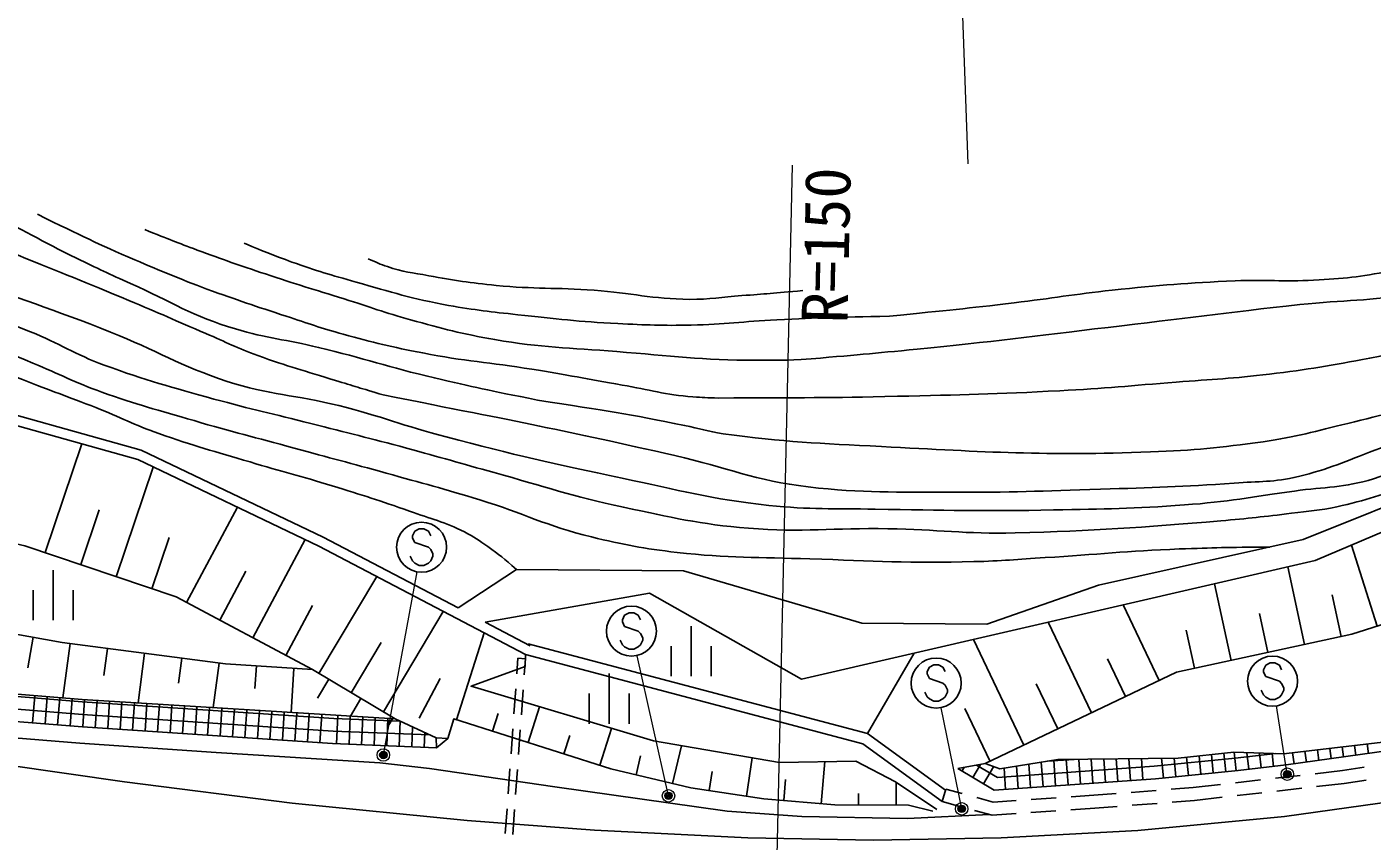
# Model space of a CAD drawing. Units: millimetres, scale not verified. Extents: x 40000 to 680000, y 20000 to 380000.
# Drawn here: x 87928 to 141692, y 273167 to 305713 of the extents above; entities that cross this region are included whole.
import ezdxf
from ezdxf.enums import TextEntityAlignment as Align

# ---------------------------------------------------------------- set-up
doc = ezdxf.new("R2010")
doc.units = ezdxf.units.MM
doc.header["$LTSCALE"] = 1000
doc.header["$PDMODE"] = 32
doc.header["$PDSIZE"] = 500
for name, color, linetype, lineweight in [('M-BGD', 7, 'Continuous', 25), ('M-STR-HTXT', 7, 'Continuous', 13), ('M-STR-STRC', 7, 'Continuous', 25)]:
    doc.layers.add(name, color=color, linetype=linetype, lineweight=lineweight)
doc.styles.add('ＭＳ ゴシック', font='')
doc.styles.get('ＭＳ ゴシック').set_extended_font_data('MS Gothic')

msp = doc.modelspace()

# ---------------------------------------------------------------- linework, layer by layer
at = {"layer": 'M-BGD'}
for p, q in [((88658, 284698), (90126, 289041)), ((91501, 283737), (92980, 288117)), ((90080, 284218), (90819, 286407)), ((94312, 282706), (96345, 286512)), ((92922, 283257), (93612, 285301)), ((96958, 281293), (99055, 285219)), ((141900, 281765), (140873, 284998)), ((88975, 284003), (88975, 282003)), ((95635, 282000), (96684, 283963)), ((138994, 281031), (138320, 284125)), ((99598, 279867), (101911, 283744)), ((136063, 280392), (135396, 283451)), ((88175, 283203), (88175, 282003)), ((89775, 283203), (89775, 282003)), ((140460, 281350), (140099, 283007)), ((98282, 280586), (99345, 282578)), ((102174, 278330), (104571, 282346)), ((133188, 279589), (131745, 282608)), ((108040, 280975), (106248, 281917)), ((114477, 281763), (114477, 279763)), ((130481, 278295), (128750, 281917)), ((137529, 280711), (137191, 282259)), ((88179, 281317), (87961, 280097)), ((105103, 278012), (106206, 281487)), ((127775, 277001), (125756, 281226)), ((134597, 280073), (134264, 281602)), ((89658, 281067), (89370, 278889)), ((91145, 280871), (91001, 279782)), ((92632, 280675), (92369, 278688)), ((100886, 279099), (102084, 281107)), ((113677, 280963), (113677, 279763)), ((115277, 280963), (115277, 279763)), ((123394, 280681), (121530, 277465)), ((94119, 280478), (93988, 279485)), ((95606, 280282), (95371, 278502)), ((97101, 280167), (97043, 279271)), ((107509, 279849), (107555, 280480)), ((107854, 280458), (107555, 280480)), ((107807, 279815), (107854, 280458)), ((131835, 278942), (131113, 280452)), ((98598, 280070), (98483, 278308)), ((99339, 280022), (102643, 278050)), ((99989, 279634), (99537, 278876)), ((103609, 278076), (104446, 279673)), ((111194, 279861), (111194, 277861)), ((90141, 278736), (85117, 279142)), ((107393, 278253), (107466, 279250)), ((107692, 278219), (107764, 279217)), ((110394, 279061), (110394, 277861)), ((111994, 279061), (111994, 277861)), ((129128, 277648), (128262, 279459)), ((90145, 278234), (85117, 278641)), ((88156, 277893), (88244, 278980)), ((88655, 277853), (88743, 278940)), ((89153, 277813), (89241, 278899)), ((89652, 277772), (89739, 278859)), ((100192, 278065), (90141, 278735)), ((90159, 277731), (90231, 278821)), ((90658, 277698), (90730, 278790)), ((91156, 277665), (91229, 278759)), ((91655, 277632), (91728, 278728)), ((92154, 277598), (92227, 278697)), ((92653, 277565), (92727, 278666)), ((93152, 277532), (93226, 278635)), ((93651, 277499), (93725, 278604)), ((94150, 277465), (94224, 278573)), ((94649, 277432), (94723, 278542)), ((95148, 277399), (95222, 278511)), ((101278, 278865), (100857, 278161)), ((107963, 277105), (108416, 278535)), ((100164, 277565), (90145, 278233)), ((95647, 277365), (95721, 278480)), ((96145, 277332), (96220, 278449)), ((96644, 277299), (96719, 278418)), ((97143, 277266), (97218, 278387)), ((97642, 277232), (97717, 278356)), ((98141, 277199), (98216, 278325)), ((98640, 277166), (98715, 278294)), ((99139, 277133), (99214, 278263)), ((99638, 277099), (99713, 278232)), ((102843, 277957), (100192, 278065)), ((100308, 277059), (100354, 278192)), ((100808, 277039), (100853, 278161)), ((101307, 277019), (101352, 278130)), ((101807, 276999), (101852, 278099)), ((102307, 276978), (102351, 278068)), ((102566, 278096), (102356, 277744)), ((106533, 277559), (106760, 278274)), ((126421, 276355), (125412, 278467)), ((104029, 277409), (100164, 277565)), ((102806, 276958), (102847, 277956)), ((103306, 276938), (103338, 277729)), ((103805, 276918), (103829, 277501)), ((107277, 276657), (107350, 277655)), ((107576, 276624), (107648, 277621)), ((110822, 276198), (111290, 277674)), ((104305, 276897), (104280, 277293)), ((104305, 276897), (104750, 277271)), ((109392, 276651), (109627, 277389)), ((113732, 275472), (114090, 276979)), ((140554, 276534), (140497, 276933)), ((141049, 276604), (140994, 276991)), ((141544, 276674), (141491, 277049)), ((112273, 275818), (112451, 276572)), ((116687, 274965), (116917, 276497)), ((129784, 276432), (128701, 276356)), ((129040, 275377), (128968, 276398)), ((129539, 275412), (129467, 276428)), ((130038, 275448), (129968, 276435)), ((130536, 275483), (130469, 276441)), ((131035, 275518), (130969, 276447)), ((131534, 275554), (131470, 276454)), ((132033, 275589), (131971, 276460)), ((132531, 275624), (132472, 276466)), ((136223, 276480), (132978, 276157)), ((133357, 275692), (133278, 276477)), ((133854, 275742), (133780, 276483)), ((134352, 275791), (134279, 276520)), ((134849, 275841), (134776, 276572)), ((135347, 275890), (135274, 276624)), ((135844, 275940), (135771, 276676)), ((136266, 275982), (136182, 276717)), ((137847, 276666), (136223, 276479)), ((136763, 276038), (136687, 276701)), ((137260, 276095), (137192, 276686)), ((137757, 276152), (137697, 276671)), ((138573, 276255), (138510, 276700)), ((139068, 276325), (139007, 276758)), ((139563, 276394), (139504, 276816)), ((140058, 276464), (140001, 276874)), ((107161, 275061), (107234, 276059)), ((107460, 275028), (107532, 276025)), ((115203, 275188), (115318, 275953)), ((119670, 274659), (119819, 276343)), ((125300, 275967), (125386, 276111)), ((125731, 275712), (126036, 276229)), ((126722, 275707), (125886, 276202)), ((126161, 275458), (126565, 276142)), ((132978, 276157), (126724, 275714)), ((127045, 275236), (126985, 276080)), ((127544, 275271), (127481, 276160)), ((128043, 275306), (127977, 276239)), ((128541, 275342), (128472, 276319)), ((140509, 275985), (139416, 275861)), ((141382, 276119), (140509, 275985)), ((118176, 274791), (118250, 275633)), ((122668, 274602), (122671, 275517)), ((134547, 275311), (133658, 275241)), ((135640, 275435), (134547, 275311)), ((137230, 275614), (136236, 275502)), ((138820, 275794), (137826, 275682)), ((138879, 275277), (137885, 275165)), ((140578, 275469), (139475, 275345)), ((141459, 275605), (140578, 275469)), ((121168, 274608), (121170, 275065)), ((124515, 274748), (124653, 275249)), ((125219, 274553), (124515, 274748)), ((125314, 275067), (124653, 275249)), ((126554, 274724), (125893, 274907)), ((127467, 274787), (126554, 274724)), ((129064, 274896), (128066, 274828)), ((130576, 275000), (129662, 274937)), ((131465, 275070), (130576, 275000)), ((133060, 275195), (132063, 275116)), ((134596, 274793), (133702, 274723)), ((135699, 274918), (134596, 274793)), ((137289, 275098), (136295, 274985)), ((107046, 273466), (107118, 274463)), ((107344, 273432), (107416, 274429)), ((126501, 274199), (125797, 274394)), ((127460, 274265), (126501, 274199)), ((129056, 274375), (128059, 274306)), ((130614, 274481), (129655, 274416)), ((131509, 274552), (130614, 274481)), ((133104, 274676), (132107, 274598))]:
    msp.add_line(p, q, dxfattribs=at)
for points in [[(105165, 282486), (107496, 284026), (114165, 283971), (121296, 281877), (126297, 281836), (130760, 283394), (138942, 285222), (150097, 289703), (154512, 292048), (158380, 294704), (160009, 296299), (160777, 297472), (163920, 299356), (166695, 303047), (166756, 303315)], [(167776, 303652), (167409, 302812), (166868, 301863), (164049, 298380), (161461, 296988), (160925, 295396), (159087, 293879), (155561, 292178), (155204, 291765), (153964, 290412), (151496, 289136), (144977, 286748), (139422, 284380), (118888, 279641), (112816, 283077), (106248, 281917)], [(105165, 282486), (99774, 285319), (92498, 288791), (85063, 290876), (81792, 291493)], [(107854, 280621), (99595, 284961), (92356, 288415), (84968, 290487), (81744, 291162)], [(126232, 276264), (133869, 279914), (140883, 281442), (146459, 283213), (151018, 285736), (155701, 291141)], [(80517, 282688), (89332, 281110), (95862, 280248), (99339, 280022), (93898, 282928), (87851, 284970), (81074, 286538)], [(124640, 275201), (121530, 277465), (107966, 281046)], [(124300, 274427), (122644, 275535), (121063, 276364), (118005, 276311), (112975, 277169), (105683, 279354), (107843, 280150), (107854, 280621)], [(124515, 274748), (121338, 277061), (107854, 280621)], [(104750, 277271), (104280, 277293), (102643, 278050), (90140, 278826), (85117, 279234), (80139, 279694), (80084, 279700)], [(79930, 278635), (80095, 278616), (85117, 278139), (90150, 277732), (100137, 277066), (104305, 276897)], [(126387, 274233), (123126, 274074), (118900, 274153), (115918, 274370), (109025, 275341), (104020, 276066), (102027, 276295), (95495, 276711), (90043, 277087), (84291, 277554), (79899, 277990), (79837, 277997)], [(104750, 277271), (104986, 278049), (111264, 276058), (114457, 275300), (117383, 274861), (120214, 274611), (123168, 274600), (124138, 274367)]]:
    msp.add_lwpolyline(points, dxfattribs=at)
msp.add_lwpolyline([(125133, 276066), (126592, 275204), (133030, 275660), (136342, 275990), (138253, 276209), (143029, 276884), (147483, 277615), (151921, 278509), (151814, 278837), (146739, 277855), (142918, 277216), (138145, 276657), (136165, 276717), (133944, 276485), (129126, 276424), (126811, 276052), (126232, 276264)], close=True, dxfattribs=at)
for points, knots in [([(108332, 290798), (111169, 290345), (111930, 290255), (114212, 289782), (114815, 289657), (115143, 289537), (115752, 289452), (118209, 289110), (119605, 289070), (122083, 288940), (126278, 288721), (128639, 288562), (132837, 288724), (134600, 288793), (135588, 288884), (137335, 289133), (138677, 289323), (139411, 289541), (140728, 289865), (142181, 290223), (142997, 290425), (144424, 290877), (145971, 291368), (146827, 291683), (148321, 292318), (150075, 293063), (151031, 293552), (152692, 294484), (154794, 295664), (155835, 296555), (157916, 297770), (159600, 298752), (160649, 299114), (162324, 300113), (164090, 301165), (164677, 301594), (166695, 303047)], [0, 0, 0, 0, 1, 1, 1, 2, 2, 2, 3, 3, 3, 4, 4, 4, 5, 5, 5, 6, 6, 6, 7, 7, 7, 8, 8, 8, 9, 9, 9, 10, 10, 10, 11, 11, 11, 12, 12, 12, 12]), ([(115569, 290879), (119028, 290886), (119927, 290885), (122719, 290948), (125255, 291006), (126676, 291038), (129209, 291169), (131030, 291264), (132047, 291370), (133865, 291514), (135319, 291629), (136138, 291656), (137586, 291832), (139162, 292024), (140040, 292177), (141600, 292477), (143839, 292908), (145120, 293068), (147302, 293733), (148884, 294216), (149730, 294610), (151253, 295257), (152525, 295798), (153261, 296065), (154463, 296748), (156216, 297742), (157049, 298541), (158780, 299572), (160184, 300408), (161022, 300785), (162444, 301591), (162971, 301890), (163139, 301984), (163791, 302361)], [0, 0, 0, 0, 1, 1, 1, 2, 2, 2, 3, 3, 3, 4, 4, 4, 5, 5, 5, 6, 6, 6, 7, 7, 7, 8, 8, 8, 9, 9, 9, 10, 10, 10, 11, 11, 11, 11]), ([(118869, 292413), (121118, 292599), (121701, 292655), (123514, 292832), (126500, 293124), (128166, 293354), (131147, 293701), (134140, 294050), (135812, 294288), (138808, 294613), (140579, 294805), (141594, 294738), (143347, 295054), (145377, 295419), (146488, 295761), (148477, 296305), (150473, 296851), (151617, 297093), (153549, 297834), (155056, 298412), (155846, 298874), (157257, 299657), (158234, 300200), (158565, 300393), (159719, 301116)], [0, 0, 0, 0, 1, 1, 1, 2, 2, 2, 3, 3, 3, 4, 4, 4, 5, 5, 5, 6, 6, 6, 7, 7, 7, 8, 8, 8, 8]), ([(122409, 294152), (124822, 294393), (125446, 294451), (127388, 294684), (128922, 294868), (129774, 295024), (131310, 295189), (133225, 295395), (134302, 295478), (136225, 295564), (137447, 295618), (138135, 295518), (139356, 295590), (140548, 295659), (141222, 295711), (142390, 295958), (143622, 296218), (144259, 296569), (145476, 296891), (146680, 297209), (147393, 297227), (148591, 297566), (150297, 298047), (151258, 298319), (152905, 298972), (153566, 299234), (153795, 299320), (154585, 299675)], [0, 0, 0, 0, 1, 1, 1, 2, 2, 2, 3, 3, 3, 4, 4, 4, 5, 5, 5, 6, 6, 6, 7, 7, 7, 8, 8, 8, 9, 9, 9, 9]), ([(102171, 291002), (107818, 289877), (109295, 289612), (113830, 288578), (115914, 288103), (117034, 287575), (119157, 287326), (121383, 287065), (122651, 287134), (124893, 287116), (127215, 287098), (128516, 287164), (130838, 287235), (132925, 287299), (134096, 287322), (136178, 287478), (137183, 287553), (137765, 287503), (138745, 287740), (139974, 288037), (140622, 288349), (141805, 288796), (143005, 289250), (143626, 289637), (144838, 290057), (146002, 290460), (146706, 290516), (147881, 290885), (149247, 291313), (149998, 291598), (151348, 292075), (152097, 292339), (152559, 292394), (153262, 292764), (154576, 293454), (155212, 294015), (156424, 294871), (157687, 295762), (158311, 296379), (159597, 297237), (160237, 297665), (160623, 297864), (161305, 298221), (162292, 298737), (162670, 298866), (163920, 299356)], [0, 0, 0, 0, 1, 1, 1, 2, 2, 2, 3, 3, 3, 4, 4, 4, 5, 5, 5, 6, 6, 6, 7, 7, 7, 8, 8, 8, 9, 9, 9, 10, 10, 10, 11, 11, 11, 12, 12, 12, 13, 13, 13, 14, 14, 14, 15, 15, 15, 15]), ([(82796, 298427), (83308, 298260), (83765, 298105), (84397, 297869), (85651, 297401), (86334, 297090), (87575, 296587), (89307, 295884), (90281, 295500), (92005, 294778), (93210, 294273), (93877, 293971), (95078, 293457), (95891, 293110), (96329, 292872), (97160, 292573), (98358, 292144), (99046, 291955), (100262, 291581), (101006, 291351), (101244, 291278), (102171, 291002)], [0, 0, 0, 0, 1, 1, 1, 2, 2, 2, 3, 3, 3, 4, 4, 4, 5, 5, 5, 6, 6, 6, 7, 7, 7, 7]), ([(108332, 290798), (106347, 291193), (105814, 291303), (104213, 291681), (102393, 292111), (101402, 292466), (99584, 292902), (98292, 293213), (97537, 293263), (96262, 293640), (94553, 294146), (93701, 294725), (92073, 295451), (91223, 295831), (90756, 296064), (89916, 296465), (88500, 297139), (87769, 297652), (86314, 298237), (85849, 298424), (85689, 298495), (85115, 298695)], [0, 0, 0, 0, 1, 1, 1, 2, 2, 2, 3, 3, 3, 4, 4, 4, 5, 5, 5, 6, 6, 6, 7, 7, 7, 7]), ([(88347, 298222), (90202, 297319), (90700, 297065), (92244, 296404), (93360, 295926), (93986, 295656), (95125, 295236), (96354, 294783), (97051, 294553), (98296, 294145), (99180, 293855), (99670, 293676), (100568, 293429), (101798, 293091), (102495, 292920), (103748, 292678), (105440, 292350), (106411, 292304), (108112, 292029), (109523, 291801), (110308, 291640), (111717, 291398), (112822, 291209), (113431, 291009), (114549, 290928), (114947, 290899), (115089, 290884), (115569, 290879)], [0, 0, 0, 0, 1, 1, 1, 2, 2, 2, 3, 3, 3, 4, 4, 4, 5, 5, 5, 6, 6, 6, 7, 7, 7, 8, 8, 8, 9, 9, 9, 9]), ([(118869, 292413), (118016, 292380), (117776, 292387), (117075, 292388), (114894, 292389), (113676, 292567), (111502, 292736), (109594, 292885), (108512, 292887), (106627, 293214), (105296, 293446), (104563, 293648), (103261, 294007), (102216, 294296), (101646, 294512), (100611, 294837), (99380, 295225), (98685, 295426), (97460, 295836), (96390, 296194), (95793, 296401), (94735, 296795), (93912, 297102), (93646, 297205), (92636, 297608)], [0, 0, 0, 0, 1, 1, 1, 2, 2, 2, 3, 3, 3, 4, 4, 4, 5, 5, 5, 6, 6, 6, 7, 7, 7, 8, 8, 8, 8]), ([(96611, 297066), (97511, 296686), (97765, 296586), (98518, 296314), (99505, 295958), (100072, 295798), (101081, 295514), (102516, 295111), (103315, 294847), (104781, 294582), (105853, 294389), (106462, 294326), (107544, 294210), (109103, 294042), (109976, 293932), (111542, 293854), (112689, 293797), (113334, 293768), (114482, 293792), (115817, 293821), (116561, 293939), (117895, 294006), (119657, 294096), (120229, 294103), (122409, 294152)], [0, 0, 0, 0, 1, 1, 1, 2, 2, 2, 3, 3, 3, 4, 4, 4, 5, 5, 5, 6, 6, 6, 7, 7, 7, 8, 8, 8, 8]), ([(82556, 296772), (83455, 296422), (84107, 296173), (85259, 295735), (87599, 294846), (88942, 294435), (91270, 293516), (93107, 292791), (94049, 292157), (95927, 291545), (97626, 290992), (98665, 291007), (100399, 290573), (102092, 290149), (102999, 289762), (104688, 289321), (107415, 288610), (108955, 288253), (111713, 287676), (113996, 287199), (115265, 286827), (117585, 286586), (119238, 286414), (120175, 286464), (121837, 286436), (124619, 286389), (126178, 286351), (128960, 286403), (131008, 286441), (132157, 286453), (134200, 286604), (135926, 286732), (136882, 286918), (138595, 287160), (139829, 287334), (140558, 287280), (141749, 287649), (143231, 288109), (143945, 288678), (145404, 289208), (146534, 289619), (147226, 289668), (148360, 290066), (149586, 290496), (150239, 290830), (151462, 291268), (152064, 291484), (152451, 291478), (153023, 291763), (154021, 292259), (154547, 292607), (155465, 293237), (156037, 293630), (156307, 293919), (156883, 294305), (157446, 294683), (157760, 294900), (158356, 295224), (158788, 295458), (158942, 295535), (159483, 295784)], [0, 0, 0, 0, 1, 1, 1, 2, 2, 2, 3, 3, 3, 4, 4, 4, 5, 5, 5, 6, 6, 6, 7, 7, 7, 8, 8, 8, 9, 9, 9, 10, 10, 10, 11, 11, 11, 12, 12, 12, 13, 13, 13, 14, 14, 14, 15, 15, 15, 16, 16, 16, 17, 17, 17, 18, 18, 18, 19, 19, 19, 20, 20, 20, 20]), ([(118939, 295173), (117757, 295070), (117455, 295042), (116503, 294970), (115687, 294908), (115231, 294816), (114411, 294823), (112918, 294837), (112094, 295076), (110605, 295186), (109078, 295299), (108212, 295227), (106689, 295382), (105628, 295490), (105034, 295566), (103987, 295767), (103339, 295892), (102957, 295906), (102336, 296130), (102031, 296240), (101915, 296282), (101571, 296448)], [0, 0, 0, 0, 1, 1, 1, 2, 2, 2, 3, 3, 3, 4, 4, 4, 5, 5, 5, 6, 6, 6, 7, 7, 7, 7]), ([(82390, 295627), (82795, 295474), (83186, 295327), (83755, 295113), (85434, 294483), (86400, 294197), (88065, 293529), (89242, 293057), (89832, 292630), (91022, 292192), (92703, 291573), (93678, 291318), (95405, 290839), (96907, 290422), (97764, 290248), (99275, 289862), (100769, 289480), (101609, 289274), (103099, 288875), (104474, 288507), (105235, 288270), (106608, 287895), (108621, 287345), (109727, 286941), (111769, 286512), (113707, 286105), (114795, 285833), (116768, 285674), (118939, 285498), (120166, 285690), (122344, 285655), (124328, 285624), (125437, 285436), (127421, 285485), (130636, 285564), (132436, 285705), (135641, 285970), (136750, 286062), (137369, 286136), (138473, 286272), (139179, 286358), (139581, 286379), (140277, 286528), (141471, 286782), (142109, 287048), (143279, 287396), (145238, 287978), (145861, 288189), (148269, 288969)], [0, 0, 0, 0, 1, 1, 1, 2, 2, 2, 3, 3, 3, 4, 4, 4, 5, 5, 5, 6, 6, 6, 7, 7, 7, 8, 8, 8, 9, 9, 9, 10, 10, 10, 11, 11, 11, 12, 12, 12, 13, 13, 13, 14, 14, 14, 15, 15, 15, 16, 16, 16, 16]), ([(82259, 294722), (82744, 294527), (83176, 294351), (83844, 294078), (85536, 293387), (86478, 292985), (88165, 292278), (89240, 291827), (89818, 291510), (90916, 291115), (92338, 290605), (93161, 290398), (94611, 289973), (96163, 289519), (97043, 289303), (98603, 288877), (100041, 288484), (100850, 288276), (102285, 287876), (103750, 287468), (104576, 287254), (106030, 286808), (107784, 286271), (108704, 285758), (110488, 285327), (111810, 285007), (112562, 284859), (113914, 284707), (115978, 284475), (117149, 284515), (119226, 284449), (121784, 284368), (123219, 284266), (125778, 284337), (126891, 284368), (127512, 284428), (128623, 284497), (130718, 284626), (131888, 284766), (133986, 284844), (135398, 284896), (135863, 284909), (137604, 284923)], [0, 0, 0, 0, 1, 1, 1, 2, 2, 2, 3, 3, 3, 4, 4, 4, 5, 5, 5, 6, 6, 6, 7, 7, 7, 8, 8, 8, 9, 9, 9, 10, 10, 10, 11, 11, 11, 12, 12, 12, 13, 13, 13, 14, 14, 14, 14]), ([(82129, 293822), (83065, 293486), (83739, 293244), (84793, 292834), (85957, 292381), (86589, 292079), (87749, 291617), (88890, 291163), (89543, 290945), (90685, 290493), (91673, 290102), (92200, 289815), (93200, 289458), (94605, 288957), (95418, 288751), (96847, 288322), (98127, 287938), (98857, 287765), (100133, 287368), (101346, 286990), (102027, 286784), (103223, 286356), (104087, 286047), (104599, 285934), (105421, 285524), (105805, 285333), (105998, 285183), (106351, 284939), (106821, 284614), (106972, 284475), (107496, 284026)], [0, 0, 0, 0, 1, 1, 1, 2, 2, 2, 3, 3, 3, 4, 4, 4, 5, 5, 5, 6, 6, 6, 7, 7, 7, 8, 8, 8, 9, 9, 9, 10, 10, 10, 10])]:
    msp.add_open_spline(points, degree=3, knots=knots, dxfattribs=at)
at = {"layer": 'M-STR-HTXT'}
for p, q in [((125549, 300233), (125147, 311226)), ((117867, 270189), (118526, 300182)), ((102174, 276609), (103521, 283932)), ((113572, 274978), (112313, 280568)), ((138302, 275840), (137871, 278568)), ((125290, 274457), (124470, 278497))]:
    msp.add_line(p, q, dxfattribs=at)
for centre, radius in [((102174, 276609), 150), ((102174, 276609), 120), ((102174, 276609), 90), ((102174, 276609), 60), ((102174, 276609), 30), ((102174, 276609), 20), ((138302, 275840), 150), ((138302, 275840), 120), ((138302, 275840), 90), ((138302, 275840), 60), ((138302, 275840), 30), ((138302, 275840), 20), ((113572, 274978), 150), ((113572, 274978), 120), ((113572, 274978), 90), ((113572, 274978), 60), ((113572, 274978), 30), ((113572, 274978), 20), ((125290, 274457), 150), ((125290, 274457), 120), ((125290, 274457), 90), ((125290, 274457), 60), ((125290, 274457), 30), ((125290, 274457), 20)]:
    msp.add_circle(centre, radius, dxfattribs=at)
for p in [(102174, 276609), (138302, 275840), (113572, 274978), (125290, 274457)]:
    msp.add_point(p, dxfattribs=at)
at = {"layer": 'M-STR-STRC'}
for p, q in [((103430, 285553), (103339, 285371)), ((103612, 285644), (103430, 285553)), ((103794, 285644), (103612, 285644)), ((103975, 285553), (103794, 285644)), ((104066, 285371), (103975, 285553)), ((103339, 285371), (103339, 285280)), ((103339, 285280), (103430, 285098)), ((103430, 285098), (103975, 284916)), ((103339, 284371), (103248, 284553)), ((103975, 284916), (104066, 284826)), ((104066, 284826), (104157, 284644)), ((104157, 284553), (104066, 284371)), ((104157, 284644), (104157, 284553)), ((103430, 284280), (103339, 284371)), ((103612, 284189), (103430, 284280)), ((103794, 284189), (103612, 284189)), ((103975, 284280), (103794, 284189)), ((104066, 284371), (103975, 284280)), ((111998, 282289), (111816, 282198)), ((112180, 282289), (111998, 282289)), ((112362, 282198), (112180, 282289)), ((111816, 282198), (111726, 282016)), ((111726, 282016), (111726, 281926)), ((111726, 281926), (111816, 281744)), ((111816, 281744), (112362, 281562)), ((112453, 282016), (112362, 282198)), ((111726, 281016), (111635, 281198)), ((112362, 281562), (112453, 281471)), ((112453, 281471), (112544, 281289)), ((112544, 281198), (112453, 281016)), ((112544, 281289), (112544, 281198)), ((111816, 280926), (111726, 281016)), ((111998, 280835), (111816, 280926)), ((112180, 280835), (111998, 280835)), ((112362, 280926), (112180, 280835)), ((112453, 281016), (112362, 280926)), ((123997, 280122), (123906, 279940)), ((124179, 280213), (123997, 280122)), ((124360, 280213), (124179, 280213)), ((124542, 280122), (124360, 280213)), ((124633, 279940), (124542, 280122)), ((137442, 280197), (137351, 280015)), ((137624, 280288), (137442, 280197)), ((137806, 280288), (137624, 280288)), ((137987, 280197), (137806, 280288)), ((138078, 280015), (137987, 280197)), ((123906, 279940), (123906, 279849)), ((123906, 279849), (123997, 279667)), ((123997, 279667), (124542, 279485)), ((137351, 280015), (137351, 279924)), ((137351, 279924), (137442, 279742)), ((137442, 279742), (137987, 279560)), ((123906, 278940), (123815, 279122)), ((124542, 279485), (124633, 279394)), ((124633, 279394), (124724, 279213)), ((124724, 279122), (124633, 278940)), ((124724, 279213), (124724, 279122)), ((137351, 279015), (137260, 279197)), ((137987, 279560), (138078, 279470)), ((138078, 279470), (138169, 279288)), ((138169, 279197), (138078, 279015)), ((138169, 279288), (138169, 279197)), ((123997, 278849), (123906, 278940)), ((124179, 278758), (123997, 278849)), ((124360, 278758), (124179, 278758)), ((124542, 278849), (124360, 278758)), ((124633, 278940), (124542, 278849)), ((137442, 278924), (137351, 279015)), ((137624, 278833), (137442, 278924)), ((137806, 278833), (137624, 278833)), ((137987, 278924), (137806, 278833)), ((138078, 279015), (137987, 278924))]:
    msp.add_line(p, q, dxfattribs=at)
msp.add_lwpolyline([(79731, 277266), (79849, 277249), (91831, 275539), (98534, 274689), (105522, 273995), (110619, 273605), (116740, 273297), (121768, 273202), (126871, 273294), (132323, 273596), (138198, 274153), (145144, 275121), (151238, 276273), (157118, 277611), (163043, 279218), (168974, 280965), (175202, 282990), (178069, 283945)], dxfattribs=at)
for centre in [(103703, 284916), (112089, 281562), (124269, 279485), (137715, 279560)]:
    msp.add_circle(centre, 1000, dxfattribs=at)

# ---------------------------------------------------------------- texts
at = {"layer": 'M-STR-HTXT', "style": 'ＭＳ ゴシック'}
msp.add_text('R=150', height=1833, rotation=88.741, dxfattribs=at).set_placement((118888, 293883), align=Align.TOP_LEFT)

doc.saveas('drawing.dxf')
